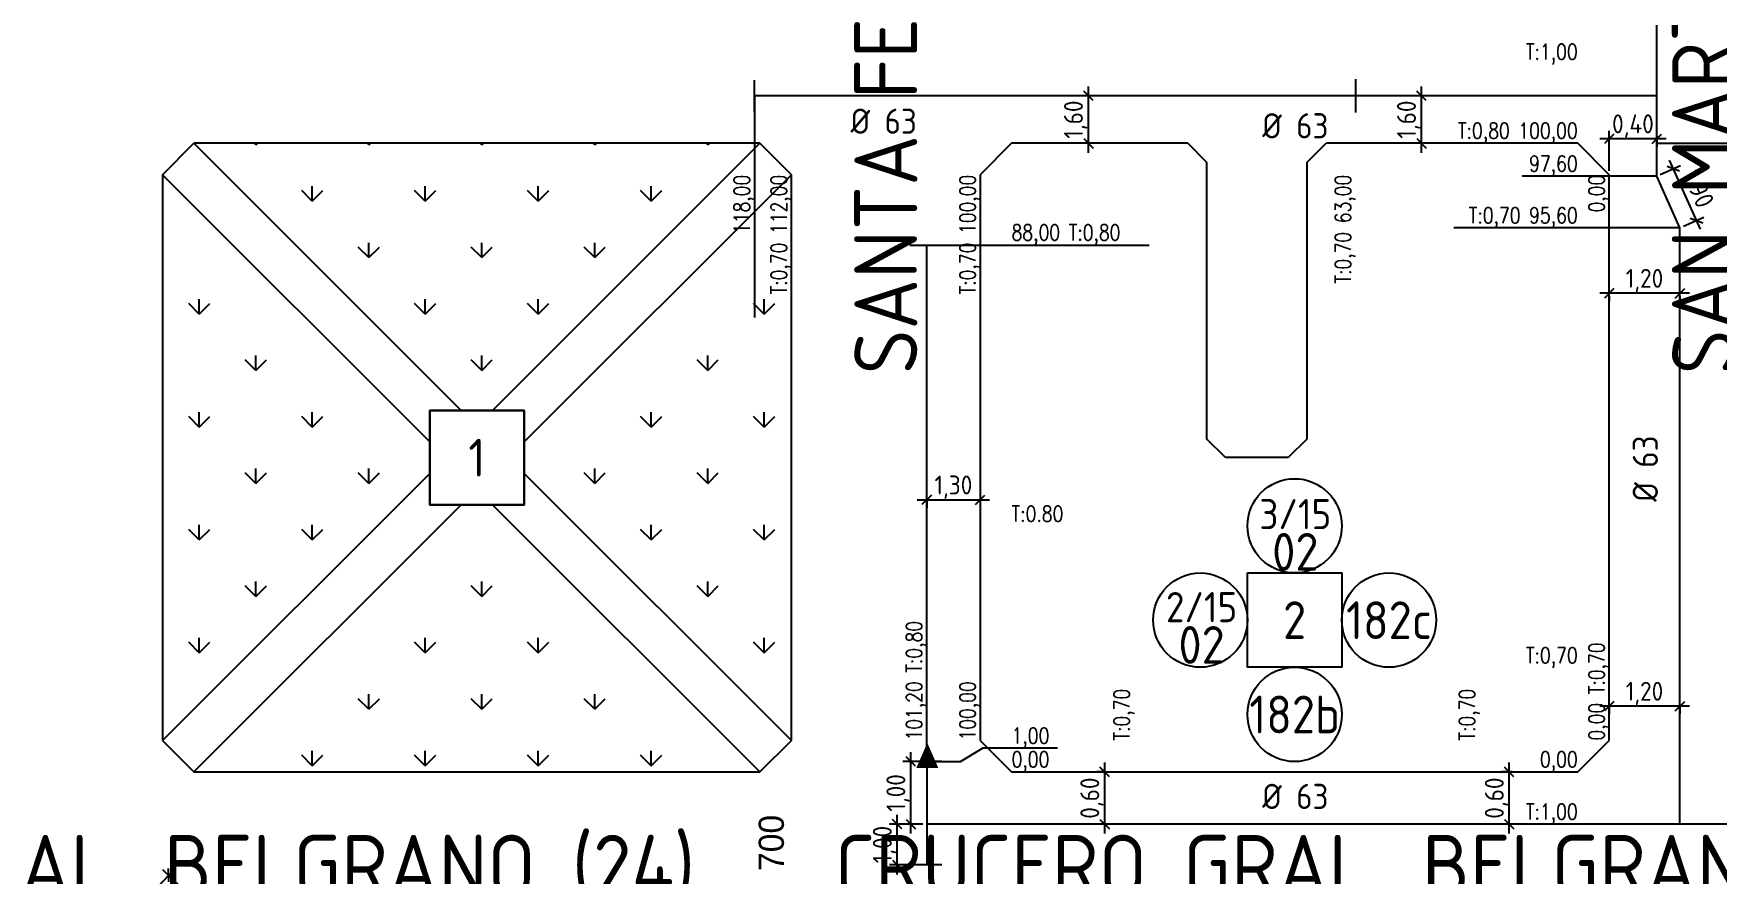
# Model space of a CAD drawing. Extents: x -48 to 13651, y -112 to 3468.
# Drawn here: x 1491.8 to 1759.6, y 2392.7 to 2526.6 of the extents above; entities that cross this region are included whole.
import ezdxf
from ezdxf.enums import TextEntityAlignment as Align

# ---------------------------------------------------------------- set-up
doc = ezdxf.new("R2010")
doc.units = 0
doc.header["$LTSCALE"] = 6
doc.header["$MEASUREMENT"] = 0
doc.layers.get('0').update_dxf_attribs({"linetype": 'CONTINUOUS'})
doc.layers.get('DEFPOINTS').update_dxf_attribs({"linetype": 'CONTINUOUS'})
for name, color, linetype in [('63', 171, 'CONTINUOUS'), ('A50', 40, 'CONTINUOUS'), ('AMPLIACIONES', 2, 'CONTINUOUS'), ('CAS', 7, 'CONTINUOUS'), ('Caño 110mm', 170, 'CONTINUOUS'), ('COTA', 2, 'CONTINUOUS'), ('MANZANAS', 7, 'CONTINUOUS'), ('NUMCASA', 12, 'CONTINUOUS'), ('NUMERO-CROQUIS', 13, 'CONTINUOUS'), ('NUMERO-MANZANA', 4, 'CONTINUOUS'), ('PROGRESIVA', 60, 'CONTINUOUS'), ('REDUCCIONES', 13, 'CONTINUOUS'), ('TXTDIAMETRO', 7, 'CONTINUOUS')]:
    doc.layers.add(name, color=color, linetype=linetype)
doc.layers.add('ATENCION', color=7, linetype='CONTINUOUS', plot=False)
doc.styles.add('ABADIMTCONDE', font='isocp.shx')
doc.styles.add('GEOSLAB703LTBT', font='isocp.shx', dxfattribs={"width": 0.9, "height": 8})
doc.styles.add('GOTHICE', font='GOTHICE.shx', dxfattribs={"height": 0.6})
doc.styles.add('ROMANS', font='romans.shx', dxfattribs={"width": 0.8, "height": 2.5})
doc.dimstyles.new('COTA02', dxfattribs={"dimtxt": 3, "dimasz": 1.5, "dimexe": 1.25, "dimexo": 0.625, "dimgap": 0.3, "dimtad": 1, "dimtoh": 1, "dimdsep": 46, "dimlunit": 6, "dimtxsty": 'ABADIMTCONDE', "dimblk1": 'OBLIQUE', "dimblk2": 'OBLIQUE', "dimsah": 1, "dimcen": 2.5, "dimdle": 1.5, "dimclrd": 60, "dimclre": 60, "dimclrt": 256, "dimadec": 0, "dimazin": 0, "dimtfac": 1, "dimtix": 1, "dimtofl": 0, "dimtmove": 0, "dimatfit": 0, "dimldrblk": 'OBLIQUE', "dimfxl": 1, "dimtolj": 1, "dimtzin": 0, "dimarcsym": 0})

# ---------------------------------------------------------------- blocks, each defined once
blk = doc.blocks.new('CUPLARED')
at = {"layer": 'REDUCCIONES'}
blk.add_lwpolyline([(4, 0, 0, 3.5, 0), (0, 0, 3.5, 3.5, 0)], format="xyseb", dxfattribs=at)
blk = doc.blocks.new('_OBLIQUE')
at = {"color": 0, "linetype": 'ByBlock'}
blk.add_line((-0.5, -0.5), (0.5, 0.5), dxfattribs=at)
blk = doc.blocks.new('*D766')
at = {"layer": 'COTA', "color": 60, "lineweight": -2, "transparency": 16777216}
for p, q in [((1726.35, 2399.34), (1726.35, 2410.65)), ((1726.82, 2409.15), (1725.1, 2409.15)), ((1726.82, 2400.84), (1725.1, 2400.84))]:
    blk.add_line(p, q, dxfattribs=at)
at = {"layer": 'DEFPOINTS', "color": 0, "transparency": 16777216}
for p in [(1726.35, 2409.15), (1727.45, 2409.15), (1727.45, 2400.84)]:
    blk.add_point(p, dxfattribs=at)
at = {"layer": 'COTA', "color": 60, "lineweight": -2, "transparency": 16777216, "xscale": 1.5, "yscale": 1.5, "zscale": 1.5}
for p, rotation in [((1726.35, 2409.15), 90), ((1726.35, 2400.84), 270)]:
    blk.add_blockref('_OBLIQUE', p, dxfattribs=dict(at, rotation=rotation))
at = {"layer": 'COTA', "transparency": 16777216, "insert": (1724.33, 2404.99), "char_height": 3, "attachment_point": 5, "rotation": 90, "style": 'ABADIMTCONDE'}
blk.add_mtext('\\A1;0,60', dxfattribs=at)
blk = doc.blocks.new('*D767')
at = {"layer": 'COTA', "color": 60, "lineweight": -2, "transparency": 16777216}
for p, q in [((1662.04, 2399.34), (1662.04, 2410.65)), ((1661.73, 2409.15), (1660.79, 2409.15)), ((1661.73, 2400.84), (1660.79, 2400.84))]:
    blk.add_line(p, q, dxfattribs=at)
at = {"layer": 'DEFPOINTS', "color": 0, "transparency": 16777216}
for p in [(1662.04, 2409.15), (1662.36, 2409.15), (1662.36, 2400.84)]:
    blk.add_point(p, dxfattribs=at)
at = {"layer": 'COTA', "color": 60, "lineweight": -2, "transparency": 16777216, "xscale": 1.5, "yscale": 1.5, "zscale": 1.5}
for p, rotation in [((1662.04, 2409.15), 90), ((1662.04, 2400.84), 270)]:
    blk.add_blockref('_OBLIQUE', p, dxfattribs=dict(at, rotation=rotation))
at = {"layer": 'COTA', "transparency": 16777216, "insert": (1660.02, 2404.99), "char_height": 3, "attachment_point": 5, "rotation": 90, "style": 'ABADIMTCONDE'}
blk.add_mtext('\\A1;0,60', dxfattribs=at)
blk = doc.blocks.new('*D768')
at = {"layer": 'COTA', "color": 60, "lineweight": -2, "transparency": 16777216}
for p, q in [((1755, 2419.62), (1740.73, 2419.62)), ((1742.23, 2419.78), (1742.23, 2418.37)), ((1753.5, 2419.78), (1753.5, 2418.37))]:
    blk.add_line(p, q, dxfattribs=at)
at = {"layer": 'DEFPOINTS', "color": 0, "transparency": 16777216}
for p in [(1742.23, 2420.4), (1742.23, 2419.62), (1753.5, 2420.4)]:
    blk.add_point(p, dxfattribs=at)
at = {"layer": 'COTA', "color": 60, "lineweight": -2, "transparency": 16777216, "xscale": 1.5, "yscale": 1.5, "zscale": 1.5, "rotation": 180}
blk.add_blockref('_OBLIQUE', (1742.23, 2419.62), dxfattribs=at)
at = {"layer": 'COTA', "color": 60, "lineweight": -2, "transparency": 16777216, "xscale": 1.5, "yscale": 1.5, "zscale": 1.5}
blk.add_blockref('_OBLIQUE', (1753.5, 2419.62), dxfattribs=at)
at = {"layer": 'COTA', "transparency": 16777216, "insert": (1747.86, 2421.64), "char_height": 3, "attachment_point": 5, "style": 'ABADIMTCONDE'}
blk.add_mtext('\\A1;1,20', dxfattribs=at)
blk = doc.blocks.new('*D769')
at = {"layer": 'COTA', "color": 60, "lineweight": -2, "transparency": 16777216}
for p, q in [((1755, 2485.29), (1740.73, 2485.29)), ((1742.23, 2484.83), (1742.23, 2484.04)), ((1753.5, 2484.83), (1753.5, 2484.04))]:
    blk.add_line(p, q, dxfattribs=at)
at = {"layer": 'DEFPOINTS', "color": 0, "transparency": 16777216}
for p in [(1742.23, 2485.45), (1753.5, 2485.45), (1742.23, 2485.29)]:
    blk.add_point(p, dxfattribs=at)
at = {"layer": 'COTA', "color": 60, "lineweight": -2, "transparency": 16777216, "xscale": 1.5, "yscale": 1.5, "zscale": 1.5, "rotation": 180}
blk.add_blockref('_OBLIQUE', (1742.23, 2485.29), dxfattribs=at)
at = {"layer": 'COTA', "color": 60, "lineweight": -2, "transparency": 16777216, "xscale": 1.5, "yscale": 1.5, "zscale": 1.5}
blk.add_blockref('_OBLIQUE', (1753.5, 2485.29), dxfattribs=at)
at = {"layer": 'COTA', "transparency": 16777216, "insert": (1747.86, 2487.32), "char_height": 3, "attachment_point": 5, "style": 'ABADIMTCONDE'}
blk.add_mtext('\\A1;1,20', dxfattribs=at)
blk = doc.blocks.new('*D770')
at = {"layer": 'COTA', "color": 60, "lineweight": -2, "transparency": 16777216}
for p, q in [((1750.37, 2504.18), (1753.57, 2505.61)), ((1756.74, 2495.51), (1751.82, 2506.47)), ((1754.07, 2495.95), (1757.27, 2497.39))]:
    blk.add_line(p, q, dxfattribs=at)
at = {"layer": 'DEFPOINTS', "color": 0, "transparency": 16777216}
for p in [(1752.43, 2505.1), (1749.8, 2503.92), (1753.5, 2495.69)]:
    blk.add_point(p, dxfattribs=at)
at = {"layer": 'COTA', "color": 60, "lineweight": -2, "transparency": 16777216, "xscale": 1.5, "yscale": 1.5, "zscale": 1.5}
for p, rotation in [((1752.43, 2505.1), 114.1776176685197), ((1756.13, 2496.87), 294.1776176685196)]:
    blk.add_blockref('_OBLIQUE', p, dxfattribs=dict(at, rotation=rotation))
at = {"layer": 'COTA', "transparency": 16777216, "insert": (1756.13, 2501.82), "char_height": 3, "attachment_point": 5, "rotation": 294.1776, "style": 'ABADIMTCONDE'}
blk.add_mtext('\\A1;1,90', dxfattribs=at)
blk = doc.blocks.new('*D771')
at = {"layer": 'COTA', "color": 60, "lineweight": -2, "transparency": 16777216}
for p, q in [((1751.3, 2509.86), (1740.73, 2509.86)), ((1742.23, 2504.77), (1742.23, 2511.11)), ((1749.8, 2510.27), (1749.8, 2508.61))]:
    blk.add_line(p, q, dxfattribs=at)
at = {"layer": 'DEFPOINTS', "color": 0, "transparency": 16777216}
for p in [(1742.23, 2509.86), (1749.8, 2510.9), (1742.23, 2504.15)]:
    blk.add_point(p, dxfattribs=at)
at = {"layer": 'COTA', "color": 60, "lineweight": -2, "transparency": 16777216, "xscale": 1.5, "yscale": 1.5, "zscale": 1.5, "rotation": 180}
blk.add_blockref('_OBLIQUE', (1742.23, 2509.86), dxfattribs=at)
at = {"layer": 'COTA', "color": 60, "lineweight": -2, "transparency": 16777216, "xscale": 1.5, "yscale": 1.5, "zscale": 1.5}
blk.add_blockref('_OBLIQUE', (1749.8, 2509.86), dxfattribs=at)
at = {"layer": 'COTA', "transparency": 16777216, "insert": (1746.02, 2511.89), "char_height": 3, "attachment_point": 5, "style": 'ABADIMTCONDE'}
blk.add_mtext('\\A1;0,40', dxfattribs=at)
blk = doc.blocks.new('*D1171')
at = {"layer": 'COTA', "color": 60, "lineweight": -2, "transparency": 16777216}
for p, q in [((1633.12, 2410.8), (1629.96, 2410.8)), ((1631.21, 2399.34), (1631.21, 2412.3)), ((1633.12, 2400.84), (1629.96, 2400.84))]:
    blk.add_line(p, q, dxfattribs=at)
at = {"layer": 'DEFPOINTS', "color": 0, "transparency": 16777216}
for p in [(1631.21, 2410.8), (1633.74, 2410.8), (1633.74, 2400.84)]:
    blk.add_point(p, dxfattribs=at)
at = {"layer": 'COTA', "color": 60, "lineweight": -2, "transparency": 16777216, "xscale": 1.5, "yscale": 1.5, "zscale": 1.5}
for p, rotation in [((1631.21, 2410.8), 90), ((1631.21, 2400.84), 270)]:
    blk.add_blockref('_OBLIQUE', p, dxfattribs=dict(at, rotation=rotation))
at = {"layer": 'COTA', "transparency": 16777216, "insert": (1629.19, 2405.82), "char_height": 3, "attachment_point": 5, "rotation": 90, "style": 'ABADIMTCONDE'}
blk.add_mtext('\\A1;1,00', dxfattribs=at)
blk = doc.blocks.new('*D1172')
at = {"layer": 'COTA', "color": 60, "lineweight": -2, "transparency": 16777216}
for p, q in [((1633.12, 2400.84), (1627.81, 2400.84)), ((1629.06, 2392.86), (1629.06, 2402.34)), ((1632.99, 2394.36), (1627.81, 2394.36))]:
    blk.add_line(p, q, dxfattribs=at)
at = {"layer": 'DEFPOINTS', "color": 0, "transparency": 16777216}
for p in [(1629.06, 2400.84), (1633.74, 2400.84), (1633.62, 2394.36)]:
    blk.add_point(p, dxfattribs=at)
at = {"layer": 'COTA', "color": 60, "lineweight": -2, "transparency": 16777216, "xscale": 1.5, "yscale": 1.5, "zscale": 1.5}
for p, rotation in [((1629.06, 2400.84), 90), ((1629.06, 2394.36), 270)]:
    blk.add_blockref('_OBLIQUE', p, dxfattribs=dict(at, rotation=rotation))
at = {"layer": 'COTA', "transparency": 16777216, "insert": (1627.04, 2397.6), "char_height": 3, "attachment_point": 5, "rotation": 90, "style": 'ABADIMTCONDE'}
blk.add_mtext('\\A1;1,00', dxfattribs=at)
blk = doc.blocks.new('*D1191')
at = {"layer": 'COTA', "color": 60, "lineweight": -2, "transparency": 16777216}
for p, q in [((1632.24, 2452.42), (1643.73, 2452.42)), ((1633.74, 2452.34), (1633.74, 2451.17)), ((1642.23, 2452.34), (1642.23, 2451.17))]:
    blk.add_line(p, q, dxfattribs=at)
at = {"layer": 'DEFPOINTS', "color": 0, "transparency": 16777216}
for p in [(1633.74, 2452.97), (1642.23, 2452.97), (1642.23, 2452.42)]:
    blk.add_point(p, dxfattribs=at)
at = {"layer": 'COTA', "color": 60, "lineweight": -2, "transparency": 16777216, "xscale": 1.5, "yscale": 1.5, "zscale": 1.5, "rotation": 180}
blk.add_blockref('_OBLIQUE', (1633.74, 2452.42), dxfattribs=at)
at = {"layer": 'COTA', "color": 60, "lineweight": -2, "transparency": 16777216, "xscale": 1.5, "yscale": 1.5, "zscale": 1.5}
blk.add_blockref('_OBLIQUE', (1642.23, 2452.42), dxfattribs=at)
at = {"layer": 'COTA', "transparency": 16777216, "insert": (1637.99, 2454.45), "char_height": 3, "attachment_point": 5, "style": 'ABADIMTCONDE'}
blk.add_mtext('\\A1;1,30', dxfattribs=at)
blk = doc.blocks.new('*D1192')
at = {"layer": 'COTA', "color": 60, "lineweight": -2, "transparency": 16777216}
for p, q in [((1659.45, 2507.65), (1659.45, 2518.2)), ((1659.91, 2516.7), (1658.2, 2516.7)), ((1659.91, 2509.15), (1658.2, 2509.15))]:
    blk.add_line(p, q, dxfattribs=at)
at = {"layer": 'DEFPOINTS', "color": 0, "transparency": 16777216}
for p in [(1659.45, 2516.7), (1660.54, 2516.7), (1660.54, 2509.15)]:
    blk.add_point(p, dxfattribs=at)
at = {"layer": 'COTA', "color": 60, "lineweight": -2, "transparency": 16777216, "xscale": 1.5, "yscale": 1.5, "zscale": 1.5}
for p, rotation in [((1659.45, 2516.7), 90), ((1659.45, 2509.15), 270)]:
    blk.add_blockref('_OBLIQUE', p, dxfattribs=dict(at, rotation=rotation))
at = {"layer": 'COTA', "transparency": 16777216, "insert": (1657.42, 2512.92), "char_height": 3, "attachment_point": 5, "rotation": 90, "style": 'ABADIMTCONDE'}
blk.add_mtext('\\A1;1,60', dxfattribs=at)
blk = doc.blocks.new('*D1193')
at = {"layer": 'COTA', "color": 60, "lineweight": -2, "transparency": 16777216}
for p, q in [((1712.4, 2507.65), (1712.4, 2518.2)), ((1712.86, 2516.7), (1711.15, 2516.7)), ((1712.86, 2509.15), (1711.15, 2509.15))]:
    blk.add_line(p, q, dxfattribs=at)
at = {"layer": 'DEFPOINTS', "color": 0, "transparency": 16777216}
for p in [(1712.4, 2516.7), (1713.49, 2516.7), (1713.49, 2509.15)]:
    blk.add_point(p, dxfattribs=at)
at = {"layer": 'COTA', "color": 60, "lineweight": -2, "transparency": 16777216, "xscale": 1.5, "yscale": 1.5, "zscale": 1.5}
for p, rotation in [((1712.4, 2516.7), 90), ((1712.4, 2509.15), 270)]:
    blk.add_blockref('_OBLIQUE', p, dxfattribs=dict(at, rotation=rotation))
at = {"layer": 'COTA', "transparency": 16777216, "insert": (1710.37, 2512.92), "char_height": 3, "attachment_point": 5, "rotation": 90, "style": 'ABADIMTCONDE'}
blk.add_mtext('\\A1;1,60', dxfattribs=at)
blk = doc.blocks.new('D63')
at = {"layer": 'TXTDIAMETRO', "color": 7, "ltscale": 0.1, "style": 'ABADIMTCONDE'}
blk.add_text('Ø 63', height=4, dxfattribs=at).set_placement((0, 0), align=Align.MIDDLE)
blk = doc.blocks.new('*D1804')
at = {"layer": 'DEFPOINTS', "color": 0, "transparency": 16777216}
for p in [(1516.8, 2389.3), (1499.8, 2378.57), (1503.4, 2375.16)]:
    blk.add_point(p, dxfattribs=at)
at = {"layer": 'PROGRESIVA', "color": 60, "lineweight": -2, "transparency": 16777216}
for p, q in [((1514.24, 2393.8), (1498.77, 2377.48)), ((1516.35, 2389.73), (1512.3, 2393.57)), ((1502.95, 2375.59), (1498.9, 2379.43))]:
    blk.add_line(p, q, dxfattribs=at)
at = {"layer": 'PROGRESIVA', "color": 60, "lineweight": -2, "transparency": 16777216, "xscale": 1.5, "yscale": 1.5, "zscale": 1.5}
for p, rotation in [((1513.21, 2392.71), 46.53720504425446), ((1499.8, 2378.57), 226.5372050442545)]:
    blk.add_blockref('_OBLIQUE', p, dxfattribs=dict(at, rotation=rotation))
at = {"layer": 'PROGRESIVA', "transparency": 16777216, "insert": (1504.42, 2386.39), "char_height": 3, "attachment_point": 5, "rotation": 46.5372, "style": 'ABADIMTCONDE'}
blk.add_mtext('\\A1;6,80', dxfattribs=at)

msp = doc.modelspace()

# ---------------------------------------------------------------- hatches: boundary and pattern name
at = {"layer": 'MANZANAS', "ltscale": 0.1}
h = msp.add_hatch(dxfattribs=at)
h.set_pattern_fill('GRASS', color=90, scale=0.5, style=0)
h.set_pattern_definition([(90, (-260, 650), (-8.98025, 8.98025), [2.38125, -15.57925]), (45, (-260, 650), (-8.980256, 8.980256), [2.38125, -10.31875]), (135, (-260, 650), (-8.980256, -8.980256), [2.38125, -10.31875])])
h.paths.add_polyline_path([(1607.234, 2509.145), (1517.234, 2509.145), (1559.734, 2466.645), (1564.734, 2466.645)])
h.paths.add_polyline_path([(1569.734, 2461.645), (1569.734, 2458.788), (1569.734, 2456.645), (1612.234, 2414.145), (1612.234, 2504.145)])
h.paths.add_polyline_path([(1517.234, 2409.145), (1607.234, 2409.145), (1564.734, 2451.645), (1559.734, 2451.645)])
h.paths.add_polyline_path([(1512.234, 2414.145), (1554.734, 2456.645), (1554.734, 2461.645), (1512.234, 2504.145)])

# ---------------------------------------------------------------- linework, layer by layer
at = {"layer": '63', "ltscale": 0.1}
for p, q in [((1749.801, 2503.922), (1749.801, 2544.354)), ((1749.801, 2509.168), (1769.335, 2509.168)), ((1753.495, 2495.693), (1749.801, 2503.922)), ((1753.495, 2401.007), (1753.495, 2495.693)), ((1633.741, 2410.796), (1633.741, 2394.361)), ((1764.635, 2400.841), (1633.741, 2400.841))]:
    msp.add_line(p, q, dxfattribs=at)
at = {"layer": 'A50', "ltscale": 0.1}
msp.add_line((1633.741, 2410.796), (1633.741, 2492.96), dxfattribs=at)
at = {"layer": 'CAS', "ltscale": 0.1}
for p, q in [((1606.351, 2514.198), (1606.351, 2519.198)), ((1701.923, 2519.348), (1701.923, 2514.048)), ((1631.037, 2492.96), (1636.445, 2492.96)), ((1636.157, 2410.796), (1631.326, 2410.796)), ((1636.157, 2394.361), (1631.326, 2394.361))]:
    msp.add_line(p, q, dxfattribs=at)
at = {"layer": 'Caño 110mm'}
for p, q in [((1612.351, 2516.698), (1606.351, 2516.698)), ((1701.923, 2516.698), (1612.351, 2516.698)), ((1749.801, 2516.698), (1701.923, 2516.698))]:
    msp.add_line(p, q, dxfattribs=at)
at = {"layer": 'MANZANAS'}
for p, q in [((1512.234, 2504.145), (1517.234, 2509.145)), ((1607.234, 2509.145), (1517.234, 2509.145)), ((1612.234, 2504.145), (1607.234, 2509.145)), ((1647.234, 2509.145), (1642.234, 2504.145)), ((1675.234, 2509.145), (1647.234, 2509.145)), ((1675.234, 2509.145), (1678.234, 2506.145)), ((1694.234, 2506.145), (1697.234, 2509.145)), ((1737.234, 2509.145), (1697.234, 2509.145)), ((1742.234, 2504.145), (1737.234, 2509.145)), ((1512.234, 2504.145), (1512.234, 2414.145)), ((1612.234, 2414.145), (1612.234, 2504.145)), ((1642.234, 2504.145), (1642.234, 2414.145)), ((1678.234, 2506.145), (1678.234, 2462.145)), ((1694.234, 2462.145), (1694.234, 2506.145)), ((1742.234, 2414.145), (1742.234, 2504.145)), ((1681.234, 2459.145), (1678.234, 2462.145)), ((1694.234, 2462.145), (1691.234, 2459.145)), ((1691.234, 2459.145), (1681.234, 2459.145)), ((1512.234, 2414.145), (1517.234, 2409.145)), ((1607.234, 2409.145), (1612.234, 2414.145)), ((1642.234, 2414.145), (1647.234, 2409.145)), ((1737.234, 2409.145), (1742.234, 2414.145)), ((1517.234, 2409.145), (1607.234, 2409.145)), ((1647.234, 2409.145), (1737.234, 2409.145))]:
    msp.add_line(p, q, dxfattribs=at)
at = {"layer": 'MANZANAS', "ltscale": 0.1}
for p, q in [((1517.234, 2509.145), (1559.734, 2466.645)), ((1564.734, 2466.645), (1607.234, 2509.145)), ((1554.734, 2461.645), (1512.234, 2504.145)), ((1612.234, 2504.145), (1569.734, 2461.645)), ((1512.234, 2414.145), (1554.734, 2456.645)), ((1569.734, 2456.645), (1612.234, 2414.145)), ((1559.734, 2451.645), (1517.234, 2409.145)), ((1607.234, 2409.145), (1564.734, 2451.645))]:
    msp.add_line(p, q, dxfattribs=at)
at = {"layer": 'NUMERO-CROQUIS'}
for centre in [(1692.234, 2448.3), (1677.234, 2433.3), (1707.234, 2433.3), (1692.234, 2418.3)]:
    msp.add_circle(centre, 7.5, dxfattribs=at)
at = {"layer": 'NUMERO-MANZANA'}
for points in [[(1554.734, 2466.645), (1569.734, 2466.645), (1569.734, 2451.645), (1554.734, 2451.645)], [(1684.734, 2440.8), (1699.734, 2440.8), (1699.734, 2425.8), (1684.734, 2425.8)]]:
    msp.add_lwpolyline(points, close=True, dxfattribs=at)
for points in [[(1566.511, 2466.645), (1554.734, 2466.645), (1554.734, 2454.868)], [(1569.734, 2458.788), (1569.734, 2466.645), (1566.511, 2466.645)], [(1566.511, 2451.645), (1569.734, 2451.645), (1569.734, 2458.788)], [(1554.734, 2454.868), (1554.734, 2451.645), (1566.511, 2451.645)]]:
    msp.add_lwpolyline(points, dxfattribs=at)
at = {"layer": 'PROGRESIVA'}
for p, q in [((1606.351, 2516.698), (1606.351, 2481.419)), ((1749.801, 2503.922), (1728.401, 2503.922)), ((1753.495, 2495.693), (1717.52, 2495.693)), ((1633.741, 2492.96), (1669.086, 2492.96)), ((1633.741, 2410.796), (1639.091, 2410.796)), ((1639.091, 2410.796), (1642.726, 2412.999)), ((1642.726, 2412.999), (1654.542, 2412.999))]:
    msp.add_line(p, q, dxfattribs=at)

# ---------------------------------------------------------------- block references
at = {"layer": 'AMPLIACIONES', "ltscale": 0.1}
msp.add_blockref('D63', (1626.907, 2512.666), dxfattribs=at)
at = {"layer": 'AMPLIACIONES', "ltscale": 0.1, "rotation": 90}
msp.add_blockref('CUPLARED', (1633.84, 2409.785), dxfattribs=at)
at = {"layer": 'TXTDIAMETRO', "ltscale": 0.1}
for p in [(1692.347, 2511.939), (1692.347, 2405.265)]:
    msp.add_blockref('D63', p, dxfattribs=at)
at = {"layer": 'TXTDIAMETRO', "ltscale": 0.1, "rotation": 90}
msp.add_blockref('D63', (1747.983, 2457.401), dxfattribs=at)

# ---------------------------------------------------------------- texts
at = {"layer": 'ATENCION', "style": 'GEOSLAB703LTBT'}
for s, p in [('SAN MARTIN', (1757.234, 2472.415)), ('SANTA FE', (1627.234, 2472.415))]:
    msp.add_text(s, height=10, rotation=90, dxfattribs=at).set_placement(p, align=Align.MIDDLE_LEFT)
for p in [(1419.141, 2394.145), (1619.141, 2394.145)]:
    msp.add_text('CRUCERO GRAL. BELGRANO (24)', height=10, dxfattribs=at).set_placement(p, align=Align.MIDDLE_LEFT)
at = {"layer": 'NUMCASA', "color": 12, "linetype": 'Continuous', "style": 'GOTHICE'}
msp.add_text('700', height=4, rotation=90, dxfattribs=at).set_placement((1612.234, 2397.866), align=Align.BOTTOM_CENTER)
at = {"layer": 'NUMERO-CROQUIS', "style": 'GEOSLAB703LTBT'}
for s, height, p in [('3/15', 4.8, (1692.347, 2450.179)), ('02', 6, (1692.347, 2444.163)), ('2/15', 4.8, (1677.445, 2435.371)), ('182c', 6, (1707.234, 2433.3)), ('02', 6, (1677.445, 2429.356)), ('182b', 6, (1692.234, 2418.3))]:
    msp.add_text(s, height=height, dxfattribs=at).set_placement(p, align=Align.MIDDLE)
at = {"layer": 'NUMERO-MANZANA', "style": 'GEOSLAB703LTBT'}
for s, p in [('1', (1562.234, 2459.145)), ('2', (1692.234, 2433.3))]:
    msp.add_text(s, height=6, dxfattribs=at).set_placement(p, align=Align.MIDDLE)
at = {"layer": 'PROGRESIVA', "style": 'ROMANS', "width": 0.8}
for s, p in [('T:1,00', (1737.234, 2521.706)), ('T:0,80 100,00', (1737.234, 2509.145)), ('97,60', (1737.234, 2503.922)), ('T:0,70 95,60', (1737.234, 2495.693)), ('T:0,70', (1737.234, 2425.7)), ('0,00', (1737.234, 2409.145)), ('T:1,00', (1737.234, 2400.841))]:
    msp.add_text(s, height=2.5, dxfattribs=at).set_placement(p, align=Align.BOTTOM_RIGHT)
for s, p in [('118,00', (1606.351, 2504.145)), ('T:0,70 112,00', (1612.234, 2504.145)), ('T:0,70 100,00', (1642.234, 2504.145)), ('T:0,70 63,00', (1701.923, 2504.145)), ('0,00', (1742.234, 2504.145))]:
    msp.add_text(s, height=2.5, rotation=90, dxfattribs=at).set_placement(p, align=Align.BOTTOM_RIGHT)
for s, p in [('88,00 T:0,80', (1647.234, 2492.96)), ('T:0.80', (1647.234, 2448.216)), ('1,00', (1647.234, 2412.937)), ('0,00', (1647.234, 2409.145))]:
    msp.add_text(s, height=2.5, dxfattribs=at).set_placement(p, align=Align.BOTTOM_LEFT)
for s, p in [('101,20 T:0,80', (1633.741, 2414.145)), ('0,00 T:0,70', (1742.234, 2414.145)), ('100,00', (1642.234, 2414.145)), ('T:0,70', (1666.742, 2414.145)), ('T:0,70', (1721.641, 2414.145))]:
    msp.add_text(s, height=2.5, rotation=90, dxfattribs=at).set_placement(p, align=Align.BOTTOM_LEFT)

# ---------------------------------------------------------------- dimensions: what is measured, and where the dimension line sits
at = {"layer": 'COTA', "color": 12}
for base, p1, p2, text, picture, middle in [((1659.447, 2516.698), (1660.537, 2509.145), (1660.537, 2516.698), '1,60', '*D1192', (1657.422, 2512.922)), ((1712.396, 2516.698), (1713.486, 2509.145), (1713.486, 2516.698), '1,60', '*D1193', (1710.371, 2512.922)), ((1631.213, 2410.796), (1633.741, 2400.841), (1633.741, 2410.796), '1,00', '*D1171', (1629.188, 2405.819))]:
    dim = msp.add_linear_dim(base=base, p1=p1, p2=p2, angle=90, text=text, dimstyle='COTA02', dxfattribs=at)
    dim.commit()
    dim.dimension.update_dxf_attribs({"geometry": picture, "text_midpoint": middle})
at = {"layer": 'COTA'}
dim = msp.add_linear_dim(base=(1742.234, 2509.86), p1=(1749.801, 2510.9), p2=(1742.234, 2504.145), text='0,40', dimstyle='COTA02', dxfattribs=at)
dim.commit()
dim.dimension.update_dxf_attribs({"geometry": '*D771', "text_midpoint": (1746.017, 2509.86), "dimtype": 160})
dim = msp.add_aligned_dim(p1=(1753.495, 2495.693), p2=(1749.801, 2503.922), distance=-2.885, text='1,90', dimstyle='COTA02', dxfattribs=at)
dim.commit()
dim.dimension.update_dxf_attribs({"geometry": '*D770', "text_midpoint": (1756.127, 2501.818)})
for base, p1, p2, picture, middle in [((1742.234, 2485.294), (1753.495, 2485.45), (1742.234, 2485.45), '*D769', (1747.865, 2487.319)), ((1742.234, 2419.619), (1753.495, 2420.401), (1742.234, 2420.401), '*D768', (1747.865, 2421.644))]:
    dim = msp.add_linear_dim(base=base, p1=p1, p2=p2, text='1,20', dimstyle='COTA02', dxfattribs=at)
    dim.commit()
    dim.dimension.update_dxf_attribs({"geometry": picture, "text_midpoint": middle})
at = {"layer": 'COTA', "color": 12}
dim = msp.add_linear_dim(base=(1642.234, 2452.422), p1=(1633.741, 2452.967), p2=(1642.234, 2452.967), text='1,30', dimstyle='COTA02', dxfattribs=at)
dim.commit()
dim.dimension.update_dxf_attribs({"geometry": '*D1191', "text_midpoint": (1637.987, 2454.447)})
at = {"layer": 'COTA'}
for base, p1, p2, picture, middle in [((1662.044, 2409.145), (1662.357, 2400.841), (1662.357, 2409.145), '*D767', (1660.019, 2404.993)), ((1726.352, 2409.145), (1727.447, 2400.841), (1727.447, 2409.145), '*D766', (1724.327, 2404.993))]:
    dim = msp.add_linear_dim(base=base, p1=p1, p2=p2, angle=90, text='0,60', dimstyle='COTA02', dxfattribs=at)
    dim.commit()
    dim.dimension.update_dxf_attribs({"geometry": picture, "text_midpoint": middle})
at = {"layer": 'COTA', "color": 12}
dim = msp.add_linear_dim(base=(1629.063, 2400.841), p1=(1633.617, 2394.361), p2=(1633.741, 2400.841), angle=90, text='1,00', dimstyle='COTA02', dxfattribs=at)
dim.commit()
dim.dimension.update_dxf_attribs({"geometry": '*D1172', "text_midpoint": (1629.063, 2397.601), "dimtype": 160})
at = {"layer": 'PROGRESIVA'}
dim = msp.add_linear_dim(base=(1499.805, 2378.572), p1=(1516.804, 2389.304), p2=(1503.402, 2375.163), angle=226.53721, text='6,80', dimstyle='COTA02', dxfattribs=at)
dim.commit()
dim.dimension.update_dxf_attribs({"geometry": '*D1804', "text_midpoint": (1505.891, 2384.993), "dimtype": 161})

doc.saveas('drawing.dxf')
